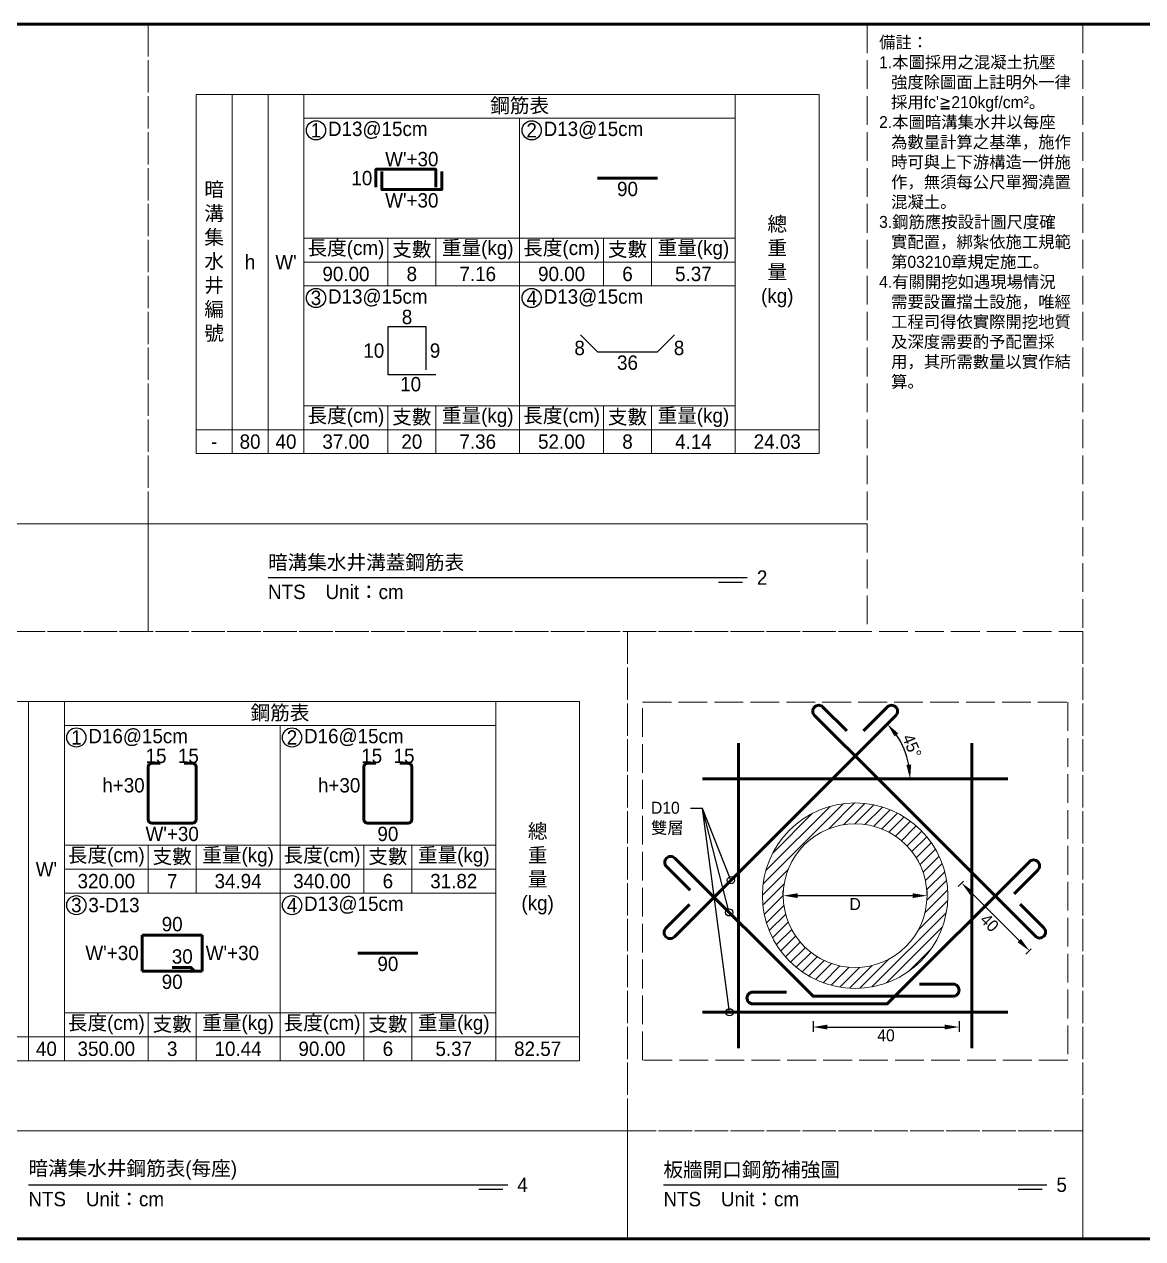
# Model space of a CAD drawing. Extents: x -7340 to 3675, y -3342 to 777.
# Drawn here: x -5242 to -4775, y -2021 to -1514 of the extents above; entities that cross this region are included whole.
import ezdxf
from ezdxf import colors
from ezdxf.entities.mleader import LeaderData, LeaderLine
from ezdxf.math import Vec2, Vec3

# ---------------------------------------------------------------- set-up
doc = ezdxf.new("R2010")
doc.units = 0
doc.header["$MEASUREMENT"] = 0
doc.linetypes.add('ACAD_ISO02W100', pattern=[15, 12, -3])
for name, color, linetype, lineweight in [('一、1.基本-圖框', 7, 'Continuous', 20), ('一、3.基本-變更', 1, 'Continuous', 50), ('二、1.繪圖-既有設施', 8, 'Continuous', 20), ('二、5.繪圖-鋼筋', 60, 'Continuous', 50)]:
    doc.layers.add(name, color=color, linetype=linetype, lineweight=lineweight)
doc.layers.add('一、4.基本-隱藏', color=9, linetype='ACAD_ISO02W100', lineweight=20, plot=False)
doc.layers.add('三、1.文字-說明文字', color=2, linetype='Continuous')
doc.layers.add('三、3.文字-註解文字', color=2, linetype='Continuous')
doc.styles.add('次圖名(詳圖)', font='MS PGothic.ttf', dxfattribs={"height": 6})
doc.styles.add('註解文字(詳圖)', font='MS PGothic.ttf', dxfattribs={"height": 5})
doc.dimstyles.new('註解文字(詳圖)', dxfattribs={"dimtxt": 5, "dimasz": 6, "dimexe": 2, "dimexo": 5, "dimgap": 1, "dimtad": 2, "dimzin": 0, "dimdsep": 46, "dimtxsty": '註解文字(詳圖)', "dimcen": 0.1, "dimclrd": 144, "dimclre": 144, "dimclrt": 256, "dimadec": 0, "dimazin": 0, "dimtfac": 1, "dimtofl": 0, "dimtmove": 0, "dimatfit": 3, "dimfxlon": 1, "dimtolj": 1, "dimtzin": 0, "dimlwd": -1, "dimlwe": -1, "dimarcsym": 1})

# ---------------------------------------------------------------- blocks, each defined once
blk = doc.blocks.new('*D543')
at = {"layer": 'Defpoints', "color": 0, "transparency": 16777216}
for p in [(-4925, -1877.78), (-4865, -1877.78), (-4865, -1877.78)]:
    blk.add_point(p, dxfattribs=at)
at = {"layer": '三、3.文字-註解文字', "color": 144, "transparency": 16777216}
for p, q in [((-4925, -1877.78), (-4925, -1875.78)), ((-4865, -1877.78), (-4865, -1875.78)), ((-4919, -1877.78), (-4871, -1877.78))]:
    blk.add_line(p, q, dxfattribs=at)
for points in [[(-4919, -1876.78), (-4919, -1878.78), (-4925, -1877.78)], [(-4871, -1876.78), (-4871, -1878.78), (-4865, -1877.78)]]:
    blk.add_solid(points, dxfattribs=at)
at = {"layer": '三、3.文字-註解文字', "transparency": 16777216, "insert": (-4895, -1881.28), "char_height": 5, "attachment_point": 5, "style": '註解文字(詳圖)'}
blk.add_mtext('\\A1;D', dxfattribs=at)
blk = doc.blocks.new('*D544')
at = {"layer": 'Defpoints', "color": 0, "transparency": 16777216}
for p in [(-4846.3, -1868.21), (-4822.29, -1900.77), (-4818.02, -1896.49)]:
    blk.add_point(p, dxfattribs=at)
at = {"layer": '三、3.文字-註解文字', "color": 144, "transparency": 16777216}
for p, q in [((-4849.84, -1871.75), (-4851.99, -1873.9)), ((-4846.33, -1876.73), (-4826.53, -1896.53)), ((-4821.55, -1900.03), (-4823.71, -1902.18))]:
    blk.add_line(p, q, dxfattribs=at)
for points in [[(-4845.63, -1876.02), (-4847.04, -1877.44), (-4850.58, -1872.49)], [(-4825.83, -1895.82), (-4827.24, -1897.23), (-4822.29, -1900.77)]]:
    blk.add_solid(points, dxfattribs=at)
at = {"layer": '三、3.文字-註解文字', "transparency": 16777216, "insert": (-4838.91, -1889.1), "char_height": 5, "attachment_point": 5, "rotation": 315, "style": '註解文字(詳圖)'}
blk.add_mtext('\\A1;40', dxfattribs=at)
blk = doc.blocks.new('*D545')
at = {"layer": 'Defpoints', "color": 0, "transparency": 16777216}
for p in [(-4912.58, -1919.74), (-4851.63, -1919.74), (-4851.63, -1932.63)]:
    blk.add_point(p, dxfattribs=at)
at = {"layer": '三、3.文字-註解文字', "color": 144, "transparency": 16777216}
for p, q in [((-4912.58, -1930.13), (-4912.58, -1934.63)), ((-4851.63, -1930.13), (-4851.63, -1934.63)), ((-4906.58, -1932.63), (-4857.63, -1932.63))]:
    blk.add_line(p, q, dxfattribs=at)
for points in [[(-4906.58, -1931.63), (-4906.58, -1933.63), (-4912.58, -1932.63)], [(-4857.63, -1931.63), (-4857.63, -1933.63), (-4851.63, -1932.63)]]:
    blk.add_solid(points, dxfattribs=at)
at = {"layer": '三、3.文字-註解文字', "transparency": 16777216, "insert": (-4882.11, -1936.13), "char_height": 5, "attachment_point": 5, "style": '註解文字(詳圖)'}
blk.add_mtext('\\A1;40', dxfattribs=at)
blk = doc.blocks.new('*D546')
at = {"layer": 'Defpoints', "color": 0, "transparency": 16777216}
for p in [(-4878.05, -1802.56), (-4873.17, -1820.66), (-4958.7, -1829.08), (-4831.3, -1829.08), (-4970.42, -1894.93)]:
    blk.add_point(p, dxfattribs=at)
at = {"layer": '三、3.文字-註解文字', "color": 144, "transparency": 16777216}
blk.add_arc((-4904.57, -1829.08), 32.5, 10.592, 34.408, dxfattribs=at)
for points in [[(-4878.52, -1811.35), (-4876.98, -1810.07), (-4881.58, -1806.09)], [(-4871.62, -1823.01), (-4873.61, -1823.19), (-4872.06, -1829.08)]]:
    blk.add_solid(points, dxfattribs=at)
at = {"layer": '三、3.文字-註解文字', "transparency": 16777216, "insert": (-4871.3, -1815.3), "char_height": 5, "attachment_point": 5, "rotation": 292.5, "style": '註解文字(詳圖)'}
blk.add_mtext('\\A1;45°', dxfattribs=at)
blk = doc.blocks.new('_Small')
at = {"color": 0, "linetype": 'ByBlock', "lineweight": -2}
blk.add_circle((0, 0), 0.25, dxfattribs=at)

msp = doc.modelspace()

# ---------------------------------------------------------------- hatches: boundary and pattern name
at = {"layer": '二、1.繪圖-既有設施'}
h = msp.add_hatch(dxfattribs=at)
h.set_pattern_fill('ANSI31', color=256, scale=25)
h.set_pattern_definition([(45, (-7248.6838, 907.4513), (-2.2097087, 2.2097087), [])])
h.paths.add_polyline_path([(-4933.7, -1877.776, 1), (-4856.3, -1877.776, 1)])
h.paths.add_polyline_path([(-4865, -1877.776, -1), (-4925, -1877.776, -1)], flags=16)

# ---------------------------------------------------------------- linework, layer by layer
at = {"layer": '一、1.基本-圖框'}
for points in [[(-5170, -1683.25), (-5155, -1683.25), (-5155, -1543.25), (-5170, -1543.25)], [(-5155, -1683.25), (-5140, -1683.25), (-5140, -1543.25), (-5155, -1543.25)], [(-5140, -1683.25), (-5125, -1683.25), (-5125, -1543.25), (-5140, -1543.25)], [(-5125, -1553.25), (-4945, -1553.25), (-4945, -1543.25), (-5125, -1543.25)], [(-4910, -1683.25), (-4945, -1683.25), (-4945, -1543.25), (-4910, -1543.25)], [(-5125, -1553.25), (-5035, -1553.25), (-5035, -1603.25), (-5125, -1603.25)], [(-5035, -1553.25), (-4945, -1553.25), (-4945, -1603.25), (-5035, -1603.25)], [(-5125, -1603.25), (-5090, -1603.25), (-5090, -1613.25), (-5125, -1613.25)], [(-5090, -1603.25), (-5070, -1603.25), (-5070, -1613.25), (-5090, -1613.25)], [(-5070, -1603.25), (-5035, -1603.25), (-5035, -1613.25), (-5070, -1613.25)], [(-5035, -1603.25), (-5000, -1603.25), (-5000, -1613.25), (-5035, -1613.25)], [(-5000, -1603.25), (-4980, -1603.25), (-4980, -1613.25), (-5000, -1613.25)], [(-4980, -1603.25), (-4945, -1603.25), (-4945, -1613.25), (-4980, -1613.25)], [(-5125, -1613.25), (-5090, -1613.25), (-5090, -1623.25), (-5125, -1623.25)], [(-5090, -1613.25), (-5070, -1613.25), (-5070, -1623.25), (-5090, -1623.25)], [(-5070, -1613.25), (-5035, -1613.25), (-5035, -1623.25), (-5070, -1623.25)], [(-5035, -1613.25), (-5000, -1613.25), (-5000, -1623.25), (-5035, -1623.25)], [(-5000, -1613.25), (-4980, -1613.25), (-4980, -1623.25), (-5000, -1623.25)], [(-4980, -1613.25), (-4945, -1613.25), (-4945, -1623.25), (-4980, -1623.25)], [(-5125, -1623.25), (-5035, -1623.25), (-5035, -1673.25), (-5125, -1673.25)], [(-5035, -1623.25), (-4945, -1623.25), (-4945, -1673.25), (-5035, -1673.25)], [(-5125, -1673.25), (-5090, -1673.25), (-5090, -1683.25), (-5125, -1683.25)], [(-5090, -1673.25), (-5070, -1673.25), (-5070, -1683.25), (-5090, -1683.25)], [(-5070, -1673.25), (-5035, -1673.25), (-5035, -1683.25), (-5070, -1683.25)], [(-5035, -1673.25), (-5000, -1673.25), (-5000, -1683.25), (-5035, -1683.25)], [(-5000, -1673.25), (-4980, -1673.25), (-4980, -1683.25), (-5000, -1683.25)], [(-4980, -1673.25), (-4945, -1673.25), (-4945, -1683.25), (-4980, -1683.25)], [(-5170, -1683.25), (-5155, -1683.25), (-5155, -1693.25), (-5170, -1693.25)], [(-5155, -1683.25), (-5140, -1683.25), (-5140, -1693.25), (-5155, -1693.25)], [(-5140, -1683.25), (-5125, -1683.25), (-5125, -1693.25), (-5140, -1693.25)], [(-5125, -1683.25), (-5090, -1683.25), (-5090, -1693.25), (-5125, -1693.25)], [(-5090, -1683.25), (-5070, -1683.25), (-5070, -1693.25), (-5090, -1693.25)], [(-5070, -1683.25), (-5035, -1683.25), (-5035, -1693.25), (-5070, -1693.25)], [(-5035, -1683.25), (-5000, -1683.25), (-5000, -1693.25), (-5035, -1693.25)], [(-5000, -1683.25), (-4980, -1683.25), (-4980, -1693.25), (-5000, -1693.25)], [(-4980, -1683.25), (-4945, -1683.25), (-4945, -1693.25), (-4980, -1693.25)], [(-4945, -1683.25), (-4910, -1683.25), (-4910, -1693.25), (-4945, -1693.25)], [(-5255, -1936.75), (-5240, -1936.75), (-5240, -1796.75), (-5255, -1796.75)], [(-5240, -1936.75), (-5225, -1936.75), (-5225, -1796.75), (-5240, -1796.75)], [(-5225, -1806.75), (-5045, -1806.75), (-5045, -1796.75), (-5225, -1796.75)], [(-5010, -1936.75), (-5045, -1936.75), (-5045, -1796.75), (-5010, -1796.75)], [(-5225, -1806.75), (-5135, -1806.75), (-5135, -1856.75), (-5225, -1856.75)], [(-5135, -1806.75), (-5045, -1806.75), (-5045, -1856.75), (-5135, -1856.75)], [(-5225, -1856.75), (-5190, -1856.75), (-5190, -1866.75), (-5225, -1866.75)], [(-5190, -1856.75), (-5170, -1856.75), (-5170, -1866.75), (-5190, -1866.75)], [(-5170, -1856.75), (-5135, -1856.75), (-5135, -1866.75), (-5170, -1866.75)], [(-5135, -1856.75), (-5100, -1856.75), (-5100, -1866.75), (-5135, -1866.75)], [(-5100, -1856.75), (-5080, -1856.75), (-5080, -1866.75), (-5100, -1866.75)], [(-5080, -1856.75), (-5045, -1856.75), (-5045, -1866.75), (-5080, -1866.75)], [(-5225, -1866.75), (-5190, -1866.75), (-5190, -1876.75), (-5225, -1876.75)], [(-5190, -1866.75), (-5170, -1866.75), (-5170, -1876.75), (-5190, -1876.75)], [(-5170, -1866.75), (-5135, -1866.75), (-5135, -1876.75), (-5170, -1876.75)], [(-5135, -1866.75), (-5100, -1866.75), (-5100, -1876.75), (-5135, -1876.75)], [(-5100, -1866.75), (-5080, -1866.75), (-5080, -1876.75), (-5100, -1876.75)], [(-5080, -1866.75), (-5045, -1866.75), (-5045, -1876.75), (-5080, -1876.75)], [(-5225, -1876.75), (-5135, -1876.75), (-5135, -1926.75), (-5225, -1926.75)], [(-5135, -1876.75), (-5045, -1876.75), (-5045, -1926.75), (-5135, -1926.75)], [(-5225, -1926.75), (-5190, -1926.75), (-5190, -1936.75), (-5225, -1936.75)], [(-5190, -1926.75), (-5170, -1926.75), (-5170, -1936.75), (-5190, -1936.75)], [(-5170, -1926.75), (-5135, -1926.75), (-5135, -1936.75), (-5170, -1936.75)], [(-5135, -1926.75), (-5100, -1926.75), (-5100, -1936.75), (-5135, -1936.75)], [(-5100, -1926.75), (-5080, -1926.75), (-5080, -1936.75), (-5100, -1936.75)], [(-5080, -1926.75), (-5045, -1926.75), (-5045, -1936.75), (-5080, -1936.75)], [(-5255, -1936.75), (-5240, -1936.75), (-5240, -1946.75), (-5255, -1946.75)], [(-5240, -1936.75), (-5225, -1936.75), (-5225, -1946.75), (-5240, -1946.75)], [(-5225, -1936.75), (-5190, -1936.75), (-5190, -1946.75), (-5225, -1946.75)], [(-5190, -1936.75), (-5170, -1936.75), (-5170, -1946.75), (-5190, -1946.75)], [(-5170, -1936.75), (-5135, -1936.75), (-5135, -1946.75), (-5170, -1946.75)], [(-5135, -1936.75), (-5100, -1936.75), (-5100, -1946.75), (-5135, -1946.75)], [(-5100, -1936.75), (-5080, -1936.75), (-5080, -1946.75), (-5100, -1946.75)], [(-5080, -1936.75), (-5045, -1936.75), (-5045, -1946.75), (-5080, -1946.75)], [(-5045, -1936.75), (-5010, -1936.75), (-5010, -1946.75), (-5045, -1946.75)]]:
    msp.add_lwpolyline(points, close=True, dxfattribs=at)
at = {"layer": '一、3.基本-變更'}
msp.add_lwpolyline([(-7340, -1514), (-3920, -1514), (-3920, -2021), (-7340, -2021)], close=True, dxfattribs=at)
at = {"layer": '一、4.基本-隱藏'}
for points in [[(-5580, -1514), (-4800, -1514), (-4800, -2021), (-5580, -2021)], [(-5580, -1514), (-5190, -1514), (-5190, -1722.5), (-5580, -1722.5)], [(-5190, -1514), (-4890, -1514), (-4890, -1722.5), (-5190, -1722.5)], [(-5580, -1722.5), (-5190, -1722.5), (-5190, -1767.5), (-5580, -1767.5)], [(-5190, -1722.5), (-4890, -1722.5), (-4890, -1767.5), (-5190, -1767.5)], [(-5290, -1767.5), (-4990, -1767.5), (-4990, -1976), (-5290, -1976)], [(-4990, -1767.5), (-4800, -1767.5), (-4800, -1976), (-4990, -1976)], [(-4983.7, -1797.024), (-4806.3, -1797.024), (-4806.3, -1946.476), (-4983.7, -1946.476)], [(-4943.7, -1829.076), (-4846.3, -1829.076), (-4846.3, -1926.476), (-4943.7, -1926.476)], [(-5290, -1976), (-4990, -1976), (-4990, -2021), (-5290, -2021)], [(-4990, -1976), (-4800, -1976), (-4800, -2021), (-4990, -2021)]]:
    msp.add_lwpolyline(points, close=True, dxfattribs=at)
for points in [[(-4983.7, -1797.024), (-4806.3, -1797.024)], [(-5580, -2021), (-4800, -2021)]]:
    msp.add_lwpolyline(points, dxfattribs=at)
at = {"layer": '三、3.文字-註解文字'}
for points in [[(-5074, -1658.25), (-5074, -1640.25), (-5090, -1640.25), (-5090, -1660.25), (-5070, -1660.25)], [(-5009.571, -1643.679), (-5002.5, -1650.75), (-4977.5, -1650.75), (-4970.429, -1643.679)], [(-5140, -1745), (-4940, -1745)], [(-4942, -1747), (-4952, -1747)], [(-5240, -1998.5), (-5040, -1998.5)], [(-5042, -2000.5), (-5052, -2000.5)], [(-4975, -1998.5), (-4815, -1998.5)], [(-4817, -2000.5), (-4827, -2000.5)]]:
    msp.add_lwpolyline(points, dxfattribs=at)
for centre in [(-5120, -1558.25), (-5030, -1558.25), (-5120, -1628.25), (-5030, -1628.25), (-5220, -1811.75), (-5130, -1811.75), (-5220, -1881.75), (-5130, -1881.75)]:
    msp.add_circle(centre, 4, dxfattribs=at)
at = {"layer": '二、1.繪圖-既有設施'}
for radius in [38.7, 30]:
    msp.add_circle((-4895, -1877.776), radius, dxfattribs=at)
at = {"layer": '二、5.繪圖-鋼筋'}
for points in [[(-5095, -1582), (-5095, -1574.5), (-5070, -1574.5), (-5070, -1582)], [(-5092.5, -1575.5), (-5092.5, -1583), (-5067.5, -1583), (-5067.5, -1575.5)], [(-5002.5, -1578.25), (-4977.5, -1578.25)], [(-4943.7, -1941.476), (-4943.7, -1814.076)], [(-4846.3, -1814.076), (-4846.3, -1941.476)], [(-4958.7, -1829.076), (-4831.3, -1829.076)], [(-5192.5, -1894.25), (-5167.5, -1894.25)], [(-5192.5, -1894.25), (-5192.5, -1909.25)], [(-5167.5, -1894.25), (-5167.5, -1909.25)], [(-5102.5, -1901.75), (-5077.5, -1901.75)], [(-5192.5, -1909.25), (-5167.5, -1909.25)], [(-5180, -1907.75), (-5172.187, -1907.75), (-5170.625, -1909.25)], [(-4958.7, -1926.476), (-4831.3, -1926.476)]]:
    msp.add_lwpolyline(points, dxfattribs=at)
for points in [[(-4891.484, -1808.923), (-4881.585, -1799.024, -0.4142136), (-4878.049, -1799.024, -0.4142136), (-4878.049, -1802.56), (-4970.423, -1894.933, -0.4142136), (-4973.958, -1894.933, -0.4142136), (-4973.958, -1891.398), (-4964.059, -1881.498)], [(-4826.147, -1881.292), (-4816.248, -1891.191, -0.4142136), (-4816.248, -1894.727, -0.4142136), (-4819.783, -1894.727), (-4885.434, -1829.076), (-4911.951, -1802.56, -0.4142136), (-4911.951, -1799.024, -0.4142136), (-4908.415, -1799.024), (-4898.516, -1808.923)], [(-5185, -1822.5), (-5188.5, -1822.5, 0.4142136), (-5190, -1824), (-5190, -1846, 0.4142136), (-5188.5, -1847.5), (-5171.5, -1847.5, 0.4142136), (-5170, -1846), (-5170, -1824, 0.4142136), (-5171.5, -1822.5), (-5175, -1822.5)], [(-5095, -1822.5), (-5098.5, -1822.5, 0.4142136), (-5100, -1824), (-5100, -1846, 0.4142136), (-5098.5, -1847.5), (-5081.5, -1847.5, 0.4142136), (-5080, -1846), (-5080, -1824, 0.4142136), (-5081.5, -1822.5), (-5085, -1822.5)], [(-4963.853, -1875.545), (-4973.752, -1865.645, -0.4142136), (-4973.752, -1862.11, -0.4142136), (-4970.217, -1862.11), (-4912.582, -1919.744), (-4854.132, -1919.744, 0.4142136), (-4851.632, -1917.244, 0.4142136), (-4854.132, -1914.744), (-4868.132, -1914.744)], [(-4828.647, -1877.045), (-4818.748, -1867.145, 0.4142136), (-4818.748, -1863.61, 0.4142136), (-4822.283, -1863.61), (-4881.686, -1923.012), (-4937.636, -1923.012, -0.4142136), (-4940.136, -1920.512, -0.4142136), (-4937.636, -1918.012), (-4923.636, -1918.012)]]:
    msp.add_lwpolyline(points, format="xyb", dxfattribs=at)

# ---------------------------------------------------------------- texts
at = {"layer": '一、1.基本-圖框', "char_height": 6, "attachment_point": 5, "style": '註解文字(詳圖)'}
for s, width, insert in [('{\\fMS PGothic|b0|i0|c128|p34;鋼筋表}', 94.24964, (-5035, -1548.25)), ('暗溝集水井{\\fMS PGothic|b0|i0|c128|p34;編號}', 12.98354, (-5162.5, -1613.25)), ('{\\fMS PGothic|b0|i0|c128|p34;總重量(kg)}', 6, (-4927.5, -1613.25)), ('{\\fMS PGothic|b0|i0|c128|p34;長度(cm)}', 35.02324, (-5107.5, -1608.25)), ('{\\fMS PGothic|b0|i0|c128|p34;支數}', 19.27354, (-5080, -1608.25)), ('{\\fMS PGothic|b0|i0|c128|p34;重量(kg)}', 30.27214, (-5052.5, -1608.25)), ('{\\fMS PGothic|b0|i0|c128|p34;長度(cm)}', 35.02324, (-5017.5, -1608.25)), ('{\\fMS PGothic|b0|i0|c128|p34;支數}', 19.27354, (-4990, -1608.25)), ('{\\fMS PGothic|b0|i0|c128|p34;重量(kg)}', 30.27214, (-4962.5, -1608.25)), ('{\\fMS PGothic|b0|i0|c128|p34;h}', 12.98354, (-5147.5, -1613.25)), ("W'", 22.32258, (-5132.5, -1613.25)), ('{\\fMS PGothic|b0|i0|c128|p34;長度(cm)}', 35.02324, (-5107.5, -1678.25)), ('{\\fMS PGothic|b0|i0|c128|p34;支數}', 19.27354, (-5080, -1678.25)), ('{\\fMS PGothic|b0|i0|c128|p34;重量(kg)}', 30.27214, (-5052.5, -1678.25)), ('{\\fMS PGothic|b0|i0|c128|p34;長度(cm)}', 35.02324, (-5017.5, -1678.25)), ('{\\fMS PGothic|b0|i0|c128|p34;支數}', 19.27354, (-4990, -1678.25)), ('{\\fMS PGothic|b0|i0|c128|p34;重量(kg)}', 30.27214, (-4962.5, -1678.25)), ('{\\fMS PGothic|b0|i0|c128|p34;鋼筋表}', 94.24964, (-5135, -1801.75)), ('{\\fMS PGothic|b0|i0|c128|p34;總重量(kg)}', 6, (-5027.5, -1866.75)), ('{\\fMS PGothic|b0|i0|c128|p34;長度(cm)}', 35.02324, (-5207.5, -1861.75)), ('{\\fMS PGothic|b0|i0|c128|p34;支數}', 19.27354, (-5180, -1861.75)), ('{\\fMS PGothic|b0|i0|c128|p34;重量(kg)}', 30.27214, (-5152.5, -1861.75)), ('{\\fMS PGothic|b0|i0|c128|p34;長度(cm)}', 35.02324, (-5117.5, -1861.75)), ('{\\fMS PGothic|b0|i0|c128|p34;支數}', 19.27354, (-5090, -1861.75)), ('{\\fMS PGothic|b0|i0|c128|p34;重量(kg)}', 30.27214, (-5062.5, -1861.75)), ("W'", 22.32258, (-5232.5, -1866.75)), ('{\\fMS PGothic|b0|i0|c128|p34;長度(cm)}', 35.02324, (-5207.5, -1931.75)), ('{\\fMS PGothic|b0|i0|c128|p34;支數}', 19.27354, (-5180, -1931.75)), ('{\\fMS PGothic|b0|i0|c128|p34;重量(kg)}', 30.27214, (-5152.5, -1931.75)), ('{\\fMS PGothic|b0|i0|c128|p34;長度(cm)}', 35.02324, (-5117.5, -1931.75)), ('{\\fMS PGothic|b0|i0|c128|p34;支數}', 19.27354, (-5090, -1931.75)), ('{\\fMS PGothic|b0|i0|c128|p34;重量(kg)}', 30.27214, (-5062.5, -1931.75))]:
    msp.add_mtext_dynamic_manual_height_columns(s, width=width, gutter_width=30, heights=[0], dxfattribs=dict(at, insert=insert))
at = {"layer": '三、1.文字-說明文字', "insert": (-4885, -1519), "char_height": 5, "attachment_point": 1, "style": '註解文字(詳圖)'}
msp.add_mtext_dynamic_manual_height_columns("{\\fMS PGothic|b0|i0|c128|p34;備註：\\P\\pi-5,l5;1.本圖採用之混凝土抗壓強度除圖面上註明外一律採用fc'≧210kgf/cm²。\\P2.本圖暗溝集水井以每座為數量計算之基準，施作時可與上下游構造一併施作，無須每公尺單獨澆置混凝土。\\P3.鋼筋應按設計圖尺度確實配置，綁紮依施工規範第03210章規定施工。\\P4.有關開挖如遇現場情況需要設置擋土設施，唯經工程司得依實際開挖地質及深度需要酌予配置採用，其所需數量以實作結算。}", width=80, gutter_width=30, heights=[0], dxfattribs=at)
at = {"layer": '三、3.文字-註解文字', "char_height": 6}
for s, width, gutter_width, insert, attachment_point, style in [('1', 8.38231, 30, (-5120, -1558.25), 5, '註解文字(詳圖)'), ('D13@15cm', 6.06582, 30, (-5115, -1558.25), 4, '註解文字(詳圖)'), ('2', 8.38231, 30, (-5030, -1558.25), 5, '註解文字(詳圖)'), ('{\\fMS PGothic|b0|i0|c128|p34;D1}3{\\fMS PGothic|b0|i0|c128|p34;@}1{\\fMS PGothic|b0|i0|c128|p34;5cm}', 6.06582, 30, (-5025, -1558.25), 4, '註解文字(詳圖)'), ('90.00', 9.06048, 30, (-5107.5, -1618.25), 5, '註解文字(詳圖)'), ('8', 9.06048, 30, (-5080, -1618.25), 5, '註解文字(詳圖)'), ('7.16', 9.06048, 30, (-5052.5, -1618.25), 5, '註解文字(詳圖)'), ('90.00', 9.06048, 30, (-5017.5, -1618.25), 5, '註解文字(詳圖)'), ('6', 9.06048, 30, (-4990, -1618.25), 5, '註解文字(詳圖)'), ('5.37', 9.06048, 30, (-4962.5, -1618.25), 5, '註解文字(詳圖)'), ('3', 8.38231, 30, (-5120, -1628.25), 5, '註解文字(詳圖)'), ('D13@15cm', 6.06582, 30, (-5115, -1628.25), 4, '註解文字(詳圖)'), ('4', 8.38231, 30, (-5030, -1628.25), 5, '註解文字(詳圖)'), ('D13@15cm', 6.06582, 30, (-5025, -1628.25), 4, '註解文字(詳圖)'), ('80', 9.06048, 30, (-5147.5, -1688.25), 5, '註解文字(詳圖)'), ('40', 9.06048, 30, (-5132.5, -1688.25), 5, '註解文字(詳圖)'), ('37.00', 9.06048, 30, (-5107.5, -1688.25), 5, '註解文字(詳圖)'), ('20', 9.06048, 30, (-5080, -1688.25), 5, '註解文字(詳圖)'), ('7.36', 9.06048, 30, (-5052.5, -1688.25), 5, '註解文字(詳圖)'), ('52.00', 9.06048, 30, (-5017.5, -1688.25), 5, '註解文字(詳圖)'), ('8', 9.06048, 30, (-4990, -1688.25), 5, '註解文字(詳圖)'), ('4.14', 9.06048, 30, (-4962.5, -1688.25), 5, '註解文字(詳圖)'), ('24.03', 9.06048, 30, (-4927.5, -1688.25), 5, '註解文字(詳圖)'), ('-', 9.06048, 30, (-5162.5, -1688.25), 5, '註解文字(詳圖)'), ('{\\fMS PGothic|b0|i0|c128|p34;暗溝}集水井{\\fMS PGothic|b0|i0|c128|p34;溝蓋鋼筋表}', 134.12151, 15, (-5140, -1739), 4, '次圖名(詳圖)'), ('2', 3, 15, (-4936, -1745), 4, '次圖名(詳圖)'), ('NTS{\\fMS PGothic|b0|i0|c128|p34;^IUnit：cm}', 136.03259, 15, (-5140, -1751), 4, '次圖名(詳圖)'), ('1', 8.38231, 30, (-5220, -1811.75), 5, '註解文字(詳圖)'), ('{\\fMS PGothic|b0|i0|c128|p34;D1}6{\\fMS PGothic|b0|i0|c128|p34;@15cm}', 6.06582, 30, (-5215, -1811.75), 4, '註解文字(詳圖)'), ('2', 8.38231, 30, (-5130, -1811.75), 5, '註解文字(詳圖)'), ('{\\fMS PGothic|b0|i0|c128|p34;D1}6{\\fMS PGothic|b0|i0|c128|p34;@15cm}', 6.06582, 30, (-5125, -1811.75), 4, '註解文字(詳圖)'), ('320.00', 9.06048, 30, (-5207.5, -1871.75), 5, '註解文字(詳圖)'), ('7', 9.06048, 30, (-5180, -1871.75), 5, '註解文字(詳圖)'), ('34.94', 9.06048, 30, (-5152.5, -1871.75), 5, '註解文字(詳圖)'), ('340.00', 9.06048, 30, (-5117.5, -1871.75), 5, '註解文字(詳圖)'), ('6', 9.06048, 30, (-5090, -1871.75), 5, '註解文字(詳圖)'), ('31.82', 9.06048, 30, (-5062.5, -1871.75), 5, '註解文字(詳圖)'), ('3', 8.38231, 30, (-5220, -1881.75), 5, '註解文字(詳圖)'), ('3-{\\fMS PGothic|b0|i0|c128|p34;D13}', 6.06582, 30, (-5215, -1881.75), 4, '註解文字(詳圖)'), ('4', 8.38231, 30, (-5130, -1881.75), 5, '註解文字(詳圖)'), ('D13@15cm', 6.06582, 30, (-5125, -1881.75), 4, '註解文字(詳圖)'), ('40', 9.06048, 30, (-5232.5, -1941.75), 5, '註解文字(詳圖)'), ('350.00', 9.06048, 30, (-5207.5, -1941.75), 5, '註解文字(詳圖)'), ('3', 9.06048, 30, (-5180, -1941.75), 5, '註解文字(詳圖)'), ('10.44', 9.06048, 30, (-5152.5, -1941.75), 5, '註解文字(詳圖)'), ('90.00', 9.06048, 30, (-5117.5, -1941.75), 5, '註解文字(詳圖)'), ('6', 9.06048, 30, (-5090, -1941.75), 5, '註解文字(詳圖)'), ('5.37', 9.06048, 30, (-5062.5, -1941.75), 5, '註解文字(詳圖)'), ('82.57', 9.06048, 30, (-5027.5, -1941.75), 5, '註解文字(詳圖)'), ('{\\fMS PGothic|b0|i0|c128|p34;暗溝集水井鋼筋表(每座)}', 134.12151, 15, (-5240, -1992.5), 4, '次圖名(詳圖)'), ('板牆開口鋼筋補強圖', 134.12151, 15, (-4975, -1992.5), 4, '次圖名(詳圖)'), ('4', 3, 15, (-5036, -1998.5), 4, '次圖名(詳圖)'), ('5', 3, 15, (-4811, -1998.5), 4, '次圖名(詳圖)'), ('NTS{\\fMS PGothic|b0|i0|c128|p34;^IUnit：cm}', 136.03259, 15, (-5240, -2004.5), 4, '次圖名(詳圖)'), ('NTS{\\fMS PGothic|b0|i0|c128|p34;^IUnit：cm}', 136.03259, 15, (-4975, -2004.5), 4, '次圖名(詳圖)')]:
    msp.add_mtext_dynamic_manual_height_columns(s, width=width, gutter_width=gutter_width, heights=[0], dxfattribs=dict(at, insert=insert, attachment_point=attachment_point, style=style))
at = {"layer": '二、5.繪圖-鋼筋', "char_height": 6, "style": '註解文字(詳圖)'}
for s, width, insert, attachment_point in [("{\\fMS PGothic|b0|i0|c128|p34;W'}+3{\\fMS PGothic|b0|i0|c128|p34;0}", 3.56631, (-5080, -1567.277), 2), ('{\\fMS PGothic|b0|i0|c128|p34;10}', 8.87231, (-5096.5, -1578.25), 6), ('90', 3.56631, (-4990, -1579.75), 2), ("{\\fMS PGothic|b0|i0|c128|p34;W'}+3{\\fMS PGothic|b0|i0|c128|p34;0}", 3.56631, (-5080, -1584.5), 2), ('{\\fMS PGothic|b0|i0|c128|p34;8}', 3.56631, (-5082, -1639.25), 8), ('{\\fMS PGothic|b0|i0|c128|p34;10}', 8.87231, (-5091.5, -1650.25), 6), ('9', 8.87231, (-5072.5, -1650.25), 4), ('8', 3.56631, (-5009.978, -1646.106), 2), ('8', 3.56631, (-4968.482, -1646.106), 2), ('36', 3.56631, (-4990, -1652.25), 2), ('10', 3.56631, (-5080.5, -1661.25), 2), ('15', 8.87231, (-5186.75, -1822.5), 8), ('15', 8.87231, (-5173.25, -1822.5), 8), ('15', 8.87231, (-5096.75, -1822.5), 8), ('15', 8.87231, (-5083.25, -1822.5), 8), ('{\\fMS PGothic|b0|i0|c128|p34;h+}3{\\fMS PGothic|b0|i0|c128|p34;0}', 8.87231, (-5191.5, -1831.75), 6), ('{\\fMS PGothic|b0|i0|c128|p34;h+}3{\\fMS PGothic|b0|i0|c128|p34;0}', 8.87231, (-5101.5, -1831.75), 6), ("{\\fMS PGothic|b0|i0|c128|p34;W'+}3{\\fMS PGothic|b0|i0|c128|p34;0}", 3.56631, (-5180, -1849), 2), ('90', 3.56631, (-5090, -1849), 2), ('{\\fMS PGothic|b0|i0|c128|p34;90}', 3.56631, (-5180, -1892.75), 8), ("W'+30", 3.56631, (-5194, -1901.75), 6), ('30', 3.56631, (-5175.792, -1906.25), 8), ("W'+30", 3.56631, (-5166, -1901.75), 4), ('90', 3.56631, (-5090, -1903.25), 2), ('90', 3.56631, (-5180, -1910.75), 2)]:
    msp.add_mtext_dynamic_manual_height_columns(s, width=width, gutter_width=30, heights=[0], dxfattribs=dict(at, insert=insert, attachment_point=attachment_point))

# ---------------------------------------------------------------- dimensions: what is measured, and where the dimension line sits
at = {"layer": '三、3.文字-註解文字'}
dim = msp.add_angular_dim_2l(base=(-4873.171, -1820.664), line1=((-4958.7, -1829.076), (-4831.3, -1829.076)), line2=((-4878.049, -1802.56), (-4970.423, -1894.933)), dimstyle='註解文字(詳圖)', override={"dimscale": 0}, dxfattribs=at)
dim.commit()
dim.dimension.update_dxf_attribs({"geometry": '*D546', "text_midpoint": (-4871.304, -1815.299)})
for p1, p2, distance, picture, middle in [((-4846.3, -1868.21), (-4818.016, -1896.495), -6.046, '*D544', (-4838.908, -1889.103)), ((-4912.582, -1919.744), (-4851.632, -1919.744), -12.883, '*D545', (-4882.107, -1936.126))]:
    dim = msp.add_aligned_dim(p1=p1, p2=p2, distance=distance, text='40', dimstyle='註解文字(詳圖)', dxfattribs=at)
    dim.commit()
    dim.dimension.update_dxf_attribs({"geometry": picture, "text_midpoint": middle})
dim = msp.add_linear_dim(base=(-4865, -1877.776), p1=(-4925, -1877.776), p2=(-4865, -1877.776), text='D', dimstyle='註解文字(詳圖)', dxfattribs=at)
dim.commit()
dim.dimension.update_dxf_attribs({"geometry": '*D543', "text_midpoint": (-4895, -1881.276)})

# ---------------------------------------------------------------- leaders
ml = msp.add_multileader_mtext('Standard', dxfattribs=at)
ml.set_content('{\\fMS PGothic|b0|i0|c128|p34;D10\\P雙層}', color=256, style='註解文字(詳圖)')
ml.set_leader_properties(color=144, linetype='ByLayer', lineweight=-1)
ml.set_arrow_properties(name='SMALL')
ml.build(insert=Vec2(0, 0))
ml.multileader.update_dxf_attribs({"dogleg_length": 5, "arrow_head_size": 6})
ctx = ml.context
ctx.base_point, ctx.char_height, ctx.arrow_head_size, ctx.landing_gap_size, ctx.plane_origin = Vec3(-4983.194, -1841.412), 5, 6, 3, Vec3(-5057.632, -1889.246)
notes = []
notes.append((ctx, [(1, (1, 1, 0), (-4958.7, -1841.412), (-1, 0), 5, [(0, [(-4946.841, -1871.351)], 0, [])])]))
ctx.mtext.insert, ctx.mtext.flow_direction = Vec3(-4980.194, -1838.585), 5
ml = msp.add_multileader_mtext('Standard', dxfattribs=at)
ml.set_content('{\\fMS PGothic|b0|i0|c128|p34; }', color=256, style='註解文字(詳圖)')
ml.set_leader_properties(color=144, linetype='ByLayer', lineweight=-1)
ml.set_arrow_properties(name='SMALL')
ml.build(insert=Vec2(0, 0))
ml.multileader.update_dxf_attribs({"dogleg_length": 5, "arrow_head_size": 6})
ctx = ml.context
ctx.base_point, ctx.char_height, ctx.arrow_head_size, ctx.landing_gap_size, ctx.plane_origin = Vec3(-4971.916, -1841.412), 5, 6, 3, Vec3(-5058.935, -1896.73)
ctx.text_align_type = 2
notes.append((ctx, [(1, (1, 1, 0), (-4958.7, -1841.412), (-1, 0), 5, [(0, [(-4947.567, -1884.759)], 0, [])])]))
ctx.mtext.insert, ctx.mtext.alignment, ctx.mtext.flow_direction = Vec3(-4966.7, -1838.912), 3, 5
ml = msp.add_multileader_mtext('Standard', dxfattribs=at)
ml.set_content('{\\fMS PGothic|b0|i0|c128|p34; }', color=256, style='註解文字(詳圖)')
ml.set_leader_properties(color=144, linetype='ByLayer', lineweight=-1)
ml.set_arrow_properties(name='SMALL')
ml.build(insert=Vec2(0, 0))
ml.multileader.update_dxf_attribs({"dogleg_length": 5, "arrow_head_size": 6})
ctx = ml.context
ctx.base_point, ctx.char_height, ctx.arrow_head_size, ctx.landing_gap_size, ctx.plane_origin = Vec3(-4971.916, -1841.412), 5, 6, 3, Vec3(-5063.873, -1900.122)
ctx.text_align_type = 2
notes.append((ctx, [(1, (1, 1, 0), (-4958.7, -1841.412), (-1, 0), 5, [(0, [(-4947.416, -1926.476)], 0, [])])]))
ctx.mtext.insert, ctx.mtext.alignment, ctx.mtext.flow_direction = Vec3(-4966.7, -1838.912), 3, 5
for ctx, leaders in notes:
    for number, flags, end, landing, length, lines in leaders:
        leader = LeaderData()
        leader.index, (leader.has_last_leader_line, leader.has_dogleg_vector, leader.attachment_direction) = number, flags
        leader.last_leader_point, leader.dogleg_vector, leader.dogleg_length = Vec3(end), Vec3(landing), length
        for number, points, colour, breaks in lines:
            line = LeaderLine()
            line.index, line.vertices, line.color, line.breaks = number, Vec3.list(points), colors.encode_raw_color(colour), breaks
            leader.lines.append(line)
        ctx.leaders.append(leader)

doc.saveas('drawing.dxf')
